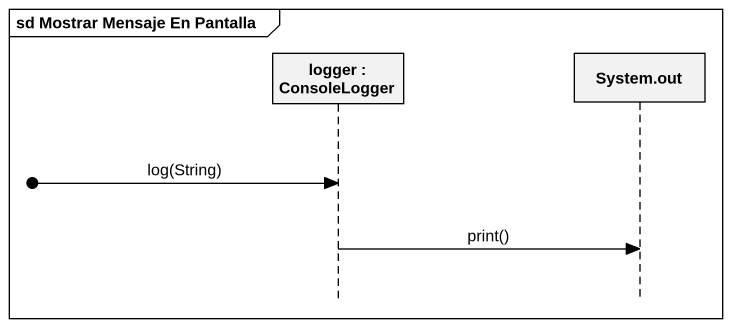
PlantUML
@startuml
mainframe sd Mostrar Mensaje En Pantalla
hide footbox
participant "logger : ConsoleLogger" as logger
participant "System.out" as System_out

[o-> logger : log(String)
logger -> System_out : print()
@enduml
